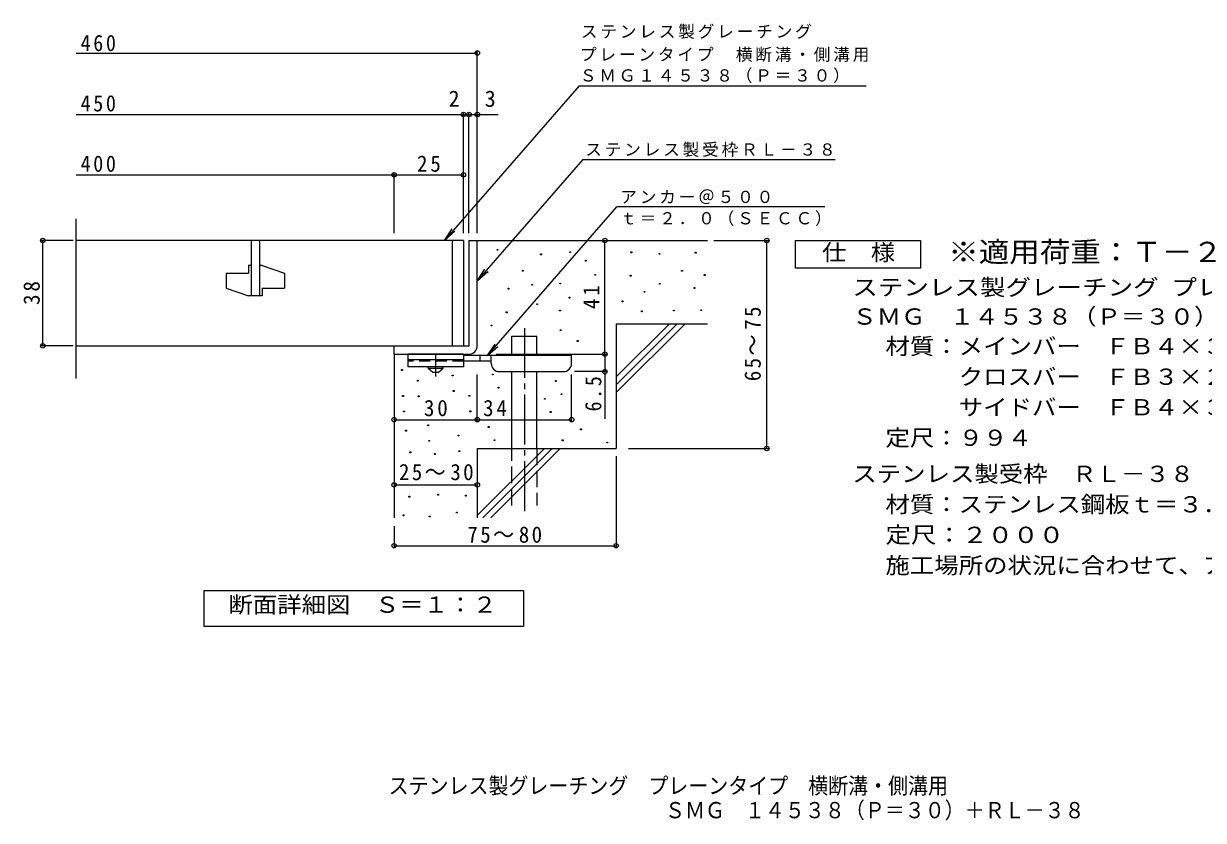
# Model space of a CAD drawing. Units: millimetres, scale not verified. Extents: x -300 to 339, y -274 to 224.
# Drawn here: x -299.8 to 125.4, y -273.7 to 13.6 of the extents above; entities that cross this region are included whole.
import ezdxf
from ezdxf.enums import TextEntityAlignment as Align

# ---------------------------------------------------------------- set-up
doc = ezdxf.new("R2010")
doc.units = ezdxf.units.MM
doc.header["$LTSCALE"] = 2
doc.header["$PDMODE"] = 32
doc.header["$PDSIZE"] = 1.6
for name, pattern in [('CHAIN1', [8, 5, -1, 1, -1]), ('CHAIN2', [12, 9, -1, 1, -1]), ('DASHED2', [3, 2, -1]), ('DASHED3', [4, 3, -1])]:
    doc.linetypes.add(name, pattern=pattern)
for name, color, linetype, lineweight in [('D-0', 7, 'Continuous', 9), ('D-1', 2, 'Continuous', 9), ('D-2', 3, 'Continuous', 9), ('D-4', 7, 'Continuous', 9), ('D-5', 7, 'Continuous', 9), ('D-6', 6, 'Continuous', 9), ('D-9', 4, 'Continuous', 9)]:
    doc.layers.add(name, color=color, linetype=linetype, lineweight=lineweight)
doc.layers.add('F-5_F-5ﾚｲﾔ', color=2, linetype='Continuous')
doc.styles.add('ＭＳ ゴシック', font='')
doc.styles.get('ＭＳ ゴシック').set_extended_font_data('MS Gothic')

msp = doc.modelspace()

# ---------------------------------------------------------------- linework, layer by layer
at = {"layer": 'D-0'}
for points in [[(-129.152, -68.106), (-129.152, -67.806), (-128.852, -67.806), (-128.852, -68.106)], [(-113.486, -69.727), (-113.486, -69.427), (-113.186, -69.427), (-113.186, -69.727)], [(-102.952, -68.916), (-102.952, -68.616), (-102.652, -68.616), (-102.652, -68.916)], [(-97.352, -72.002), (-97.352, -71.702), (-97.052, -71.702), (-97.052, -72.002)], [(-80.923, -69.011), (-80.923, -68.711), (-80.623, -68.711), (-80.623, -69.011)], [(-70.772, -69.552), (-70.772, -69.252), (-70.472, -69.252), (-70.472, -69.552)], [(-57.778, -69.146), (-57.778, -68.846), (-57.478, -68.846), (-57.478, -69.146)], [(-132.757, -76.168), (-132.757, -75.868), (-132.457, -75.868), (-132.457, -76.168)], [(-120.039, -75.628), (-120.039, -75.328), (-119.739, -75.328), (-119.739, -75.628)], [(-62.651, -75.643), (-62.651, -75.343), (-62.351, -75.343), (-62.351, -75.643)], [(-116.668, -80.729), (-116.668, -80.429), (-116.368, -80.429), (-116.368, -80.729)], [(-106.575, -80.244), (-106.575, -79.944), (-106.275, -79.944), (-106.275, -80.244)], [(-93.981, -77.103), (-93.981, -76.803), (-93.681, -76.803), (-93.681, -77.103)], [(-81.194, -77.402), (-81.194, -77.102), (-80.894, -77.102), (-80.894, -77.402)], [(-70.636, -80.38), (-70.636, -80.08), (-70.337, -80.08), (-70.337, -80.38)], [(-54.536, -77.18), (-54.536, -76.88), (-54.236, -76.88), (-54.236, -77.18)], [(-125.172, -82.128), (-125.172, -81.828), (-124.872, -81.828), (-124.872, -82.128)], [(-76.186, -83.222), (-76.186, -82.922), (-75.886, -82.922), (-75.886, -83.222)], [(-58.184, -81.869), (-58.184, -81.569), (-57.884, -81.569), (-57.884, -81.869)], [(-114.896, -87.674), (-114.896, -87.374), (-114.596, -87.374), (-114.596, -87.674)], [(-103.204, -85.345), (-103.204, -85.045), (-102.904, -85.045), (-102.904, -85.345)], [(-84.137, -86.651), (-84.137, -86.351), (-83.837, -86.351), (-83.837, -86.651)], [(-125.859, -90.652), (-125.859, -90.352), (-125.559, -90.352), (-125.559, -90.652)], [(-106.639, -89.975), (-106.639, -89.675), (-106.339, -89.675), (-106.339, -89.975)], [(-77.133, -90.26), (-77.133, -89.96), (-76.833, -89.96), (-76.833, -90.26)], [(-65.629, -89.99), (-65.629, -89.69), (-65.329, -89.69), (-65.329, -89.99)], [(-55.748, -89.854), (-55.748, -89.554), (-55.448, -89.554), (-55.448, -89.854)], [(-131.313, -95.387), (-131.313, -95.087), (-131.013, -95.087), (-131.013, -95.387)], [(-106.422, -97.056), (-106.422, -96.756), (-106.122, -96.756), (-106.122, -97.056)], [(-100.3, -100.978), (-100.3, -100.678), (-100, -100.678), (-100, -100.978)], [(-163.566, -111.443), (-163.566, -111.143), (-163.266, -111.143), (-163.266, -111.443)], [(-145.296, -113.414), (-145.296, -113.113), (-144.996, -113.113), (-144.996, -113.414)], [(-130.875, -113.019), (-130.875, -112.719), (-130.575, -112.719), (-130.575, -113.019)], [(-157.894, -115.297), (-157.894, -114.997), (-157.594, -114.997), (-157.594, -115.297)], [(-144.98, -119.02), (-144.98, -118.72), (-144.68, -118.72), (-144.68, -119.02)], [(-128.818, -117.766), (-128.818, -117.466), (-128.518, -117.466), (-128.518, -117.766)], [(-108.137, -115.374), (-108.137, -115.074), (-107.837, -115.074), (-107.837, -115.374)], [(-163.192, -120.772), (-163.192, -120.472), (-162.892, -120.472), (-162.892, -120.772)], [(-157.579, -120.904), (-157.579, -120.604), (-157.279, -120.604), (-157.279, -120.904)], [(-139.291, -120.713), (-139.291, -120.413), (-138.991, -120.413), (-138.991, -120.713)], [(-112.081, -121.791), (-112.081, -121.491), (-111.781, -121.491), (-111.781, -121.791)], [(-106.079, -120.121), (-106.079, -119.821), (-105.779, -119.821), (-105.779, -120.121)], [(-162.877, -126.379), (-162.877, -126.079), (-162.577, -126.079), (-162.577, -126.379)], [(-138.976, -126.32), (-138.976, -126.02), (-138.676, -126.02), (-138.676, -126.32)], [(-110.023, -126.538), (-110.023, -126.238), (-109.723, -126.238), (-109.723, -126.538)], [(-154.126, -131.369), (-154.126, -131.069), (-153.826, -131.069), (-153.826, -131.369)], [(-132.332, -131.976), (-132.332, -131.676), (-132.032, -131.676), (-132.032, -131.976)], [(-162.116, -133.269), (-162.116, -132.969), (-161.816, -132.969), (-161.816, -133.269)], [(-143.237, -135.05), (-143.237, -134.75), (-142.937, -134.75), (-142.937, -135.05)], [(-99.08, -132.831), (-99.08, -132.531), (-98.78, -132.531), (-98.78, -132.831)], [(-153.811, -136.976), (-153.811, -136.676), (-153.511, -136.676), (-153.511, -136.976)], [(-130.275, -136.722), (-130.275, -136.422), (-129.975, -136.422), (-129.975, -136.722)], [(-105.703, -136.797), (-105.703, -136.497), (-105.403, -136.497), (-105.403, -136.797)], [(-89.622, -137.589), (-89.622, -137.289), (-89.322, -137.289), (-89.322, -137.589)], [(-160.585, -141.114), (-160.585, -140.814), (-160.285, -140.814), (-160.285, -141.114)], [(-151.753, -141.723), (-151.753, -141.423), (-151.453, -141.423), (-151.453, -141.723)], [(-142.922, -140.657), (-142.922, -140.357), (-142.622, -140.357), (-142.622, -140.657)], [(-160.908, -157.108), (-160.908, -156.808), (-160.608, -156.808), (-160.608, -157.108)], [(-150.554, -156.347), (-150.554, -156.047), (-150.254, -156.047), (-150.254, -156.347)], [(-140.58, -156.728), (-140.58, -156.427), (-140.28, -156.427), (-140.28, -156.728)], [(-163.04, -163.808), (-163.04, -163.508), (-162.74, -163.508), (-162.74, -163.808)], [(-153.599, -164.265), (-153.599, -163.965), (-153.299, -163.965), (-153.299, -164.265)], [(-143.817, -162.818), (-143.817, -162.517), (-143.517, -162.517), (-143.517, -162.818)]]:
    msp.add_lwpolyline(points, close=True, dxfattribs=at)
at = {"layer": 'D-1'}
for p, q in [((-139.292, -64.573), (-139.292, -102.574)), ((-139.292, -64.573), (-136.292, -64.573)), ((-136.292, -102.574), (-136.292, -64.573)), ((-166.292, -102.574), (-139.292, -102.574)), ((-166.292, -105.574), (-166.292, -102.574)), ((-166.292, -105.574), (-139.292, -105.574))]:
    msp.add_line(p, q, dxfattribs=at)
msp.add_arc((-139.292, -102.574), 3, 270, 0, dxfattribs=at)
at = {"layer": 'D-2'}
for p, q in [((-280.826, -114.334), (-280.826, -56.834)), ((-141.292, -64.573), (-280.826, -64.573)), ((-217.792, -64.573), (-217.792, -84.573)), ((-214.792, -64.573), (-214.792, -84.573)), ((-145.292, -64.573), (-145.292, -102.573)), ((-141.292, -64.573), (-141.292, -102.573)), ((-226.792, -76.324), (-226.792, -81.823)), ((-226.792, -76.324), (-218.792, -76.324)), ((-218.792, -73.574), (-218.792, -76.324)), ((-217.792, -73.574), (-218.792, -73.574)), ((-213.792, -73.574), (-214.792, -73.574)), ((-213.792, -73.574), (-205.792, -76.324)), ((-205.792, -76.324), (-205.792, -81.823)), ((-226.792, -81.823), (-218.792, -84.573)), ((-213.792, -84.573), (-218.792, -84.573)), ((-213.792, -81.823), (-213.792, -84.573)), ((-213.792, -81.823), (-205.792, -81.823)), ((-280.826, -102.573), (-141.292, -102.573))]:
    msp.add_line(p, q, dxfattribs=at)
at = {"layer": 'D-4'}
for p, q in [((-280.826, 3), (-136.292, 3)), ((-136.292, -61.982), (-136.292, 3.6)), ((-280.826, -19.139), (-141.292, -19.139)), ((-141.292, -61.982), (-141.292, -18.539)), ((-141.292, -19.139), (-140.292, -19.139)), ((-140.292, -19.139), (-128.76, -19.139)), ((-139.292, -61.982), (-139.292, -18.539)), ((-280.826, -40.889), (-166.292, -40.889)), ((-166.292, -61.982), (-166.292, -40.289)), ((-166.292, -40.889), (-141.292, -40.889)), ((-281.896, -64.573), (-293.506, -64.573)), ((-292.906, -102.573), (-292.906, -64.573)), ((-90.299, -105.573), (-90.299, -64.573)), ((-51.086, -64.573), (-31.355, -64.573)), ((-31.955, -139.573), (-31.955, -64.573)), ((-281.896, -102.573), (-293.506, -102.573)), ((-129.49, -105.573), (-89.699, -105.573)), ((-90.299, -105.573), (-90.299, -128.923)), ((-136.29, -129.794), (-136.29, -112.873)), ((-102.29, -129.794), (-102.29, -112.873)), ((-89.699, -111.873), (-101.29, -111.873)), ((-81.845, -139.573), (-31.355, -139.573)), ((-86.292, -142.328), (-86.292, -175.23)), ((-166.292, -152.697), (-136.292, -152.697)), ((-166.292, -167.613), (-166.292, -175.23)), ((-166.292, -174.63), (-86.292, -174.63))]:
    msp.add_line(p, q, dxfattribs=at)
msp.add_lwpolyline([(-166.29, -129.194), (-136.29, -129.194), (-102.29, -129.194)], dxfattribs=at)
for p in [(-136.292, 3), (-141.292, -19.139), (-139.292, -19.139), (-136.292, -19.139), (-166.292, -40.889), (-141.292, -40.889), (-292.906, -64.573), (-90.299, -64.573), (-31.955, -64.573), (-292.906, -102.573), (-90.299, -105.573), (-90.299, -111.873), (-166.29, -129.194), (-136.29, -129.194), (-102.29, -129.194), (-31.955, -139.573), (-166.292, -152.697), (-136.292, -152.697), (-166.292, -174.63), (-86.292, -174.63)]:
    msp.add_point(p, dxfattribs=at)
at = {"layer": 'D-5'}
for p, q in [((-99.639, -8.85), (3.889, -8.85)), ((-98.274, -35.419), (-7.355, -35.419)), ((-132.668, -106.073), (-85.963, -52.412)), ((-11.033, -52.412), (-85.963, -52.412)), ((-148.139, -64.573), (-145.377, -60.406)), ((-136.292, -79.099), (-132.545, -75.788)), ((-132.668, -106.073), (-129.906, -101.906)), ((-132.668, -106.073), (-128.922, -102.762))]:
    msp.add_line(p, q, dxfattribs=at)
for points in [[(-99.639, -8.85), (-148.139, -64.573), (-144.392, -61.263)], [(-98.274, -35.419), (-136.292, -79.099), (-133.53, -74.932)]]:
    msp.add_lwpolyline(points, dxfattribs=at)
for points in [[(-21.579, -74.573), (-21.579, -64.573), (23.421, -64.573), (23.421, -74.573)], [(-234.691, -203.762), (-234.691, -190.762), (-119.691, -190.762), (-119.691, -203.762)]]:
    msp.add_lwpolyline(points, close=True, dxfattribs=at)
at = {"layer": 'D-6'}
for p, q in [((-136.292, -64.573), (-53.292, -64.573)), ((-86.292, -113.775), (-67.09, -94.573)), ((-86.292, -94.573), (-53.292, -94.573)), ((-86.292, -116.604), (-64.262, -94.573)), ((-86.292, -94.573), (-86.292, -139.573)), ((-86.292, -119.432), (-61.434, -94.573)), ((-123.834, -99.073), (-114.833, -99.073)), ((-123.834, -106.073), (-123.834, -99.073)), ((-114.833, -106.073), (-114.833, -99.073)), ((-166.292, -105.574), (-166.292, -164.573)), ((-123.834, -139.573), (-123.834, -111.873)), ((-114.833, -139.573), (-114.833, -111.873)), ((-136.292, -139.573), (-136.292, -164.573)), ((-136.292, -139.573), (-86.292, -139.573)), ((-136.292, -163.775), (-112.09, -139.573)), ((-134.262, -164.573), (-109.262, -139.573)), ((-131.434, -164.573), (-106.434, -139.573))]:
    msp.add_line(p, q, dxfattribs=at)
at = {"layer": 'D-6', "linetype": 'CHAIN2'}
msp.add_line((-119.334, -96.144), (-119.334, -162.24), dxfattribs=at)
at = {"layer": 'D-6', "linetype": 'DASHED3'}
for p, q in [((-123.834, -160.074), (-123.834, -139.573)), ((-114.833, -139.573), (-114.833, -160.074))]:
    msp.add_line(p, q, dxfattribs=at)
at = {"layer": 'D-9', "color": 3}
for p, q in [((-161.29, -105.574), (-161.29, -110.074)), ((-141.29, -105.574), (-161.29, -105.574)), ((-141.29, -105.574), (-141.29, -110.074)), ((-141.29, -107.574), (-161.29, -107.574)), ((-141.29, -110.074), (-161.29, -110.074))]:
    msp.add_line(p, q, dxfattribs=at)
at = {"layer": 'D-9', "linetype": 'CHAIN1'}
msp.add_line((-151.29, -113.621), (-151.29, -105.574), dxfattribs=at)
at = {"layer": 'D-9'}
for p, q in [((-102.29, -106.073), (-141.29, -106.073)), ((-135.29, -108.073), (-135.29, -106.073)), ((-131.29, -108.873), (-131.29, -106.073)), ((-102.29, -108.873), (-102.29, -106.073)), ((-131.285, -108.073), (-141.29, -108.073)), ((-128.29, -111.873), (-105.29, -111.873))]:
    msp.add_line(p, q, dxfattribs=at)
at = {"layer": 'D-9', "color": 3, "linetype": 'DASHED2'}
msp.add_line((-141.29, -108.074), (-161.29, -108.074), dxfattribs=at)
at = {"layer": 'D-9', "color": 2}
for p, q in [((-154.04, -110.573), (-154.04, -110.074)), ((-148.54, -110.573), (-148.54, -110.074)), ((-154.04, -110.573), (-152.29, -112.073)), ((-154.04, -110.573), (-148.54, -110.573)), ((-152.29, -112.073), (-150.29, -112.073)), ((-150.29, -112.073), (-148.54, -110.573))]:
    msp.add_line(p, q, dxfattribs=at)
at = {"layer": 'D-9'}
for centre, start, end in [((-128.29, -108.873), 180, 270), ((-105.29, -108.873), 270, 0)]:
    msp.add_arc(centre, 3, start, end, dxfattribs=at)

# ---------------------------------------------------------------- texts
at = {"layer": 'D-4', "color": 2, "style": 'ＭＳ ゴシック'}
for s, p in [('2', (-146.66, -18.139)), ('3', (-133.632, -18.139))]:
    msp.add_text(s, height=5.865, dxfattribs=at).set_placement(p, align=Align.BOTTOM_LEFT)
at = {"layer": 'D-4', "color": 2, "char_height": 5.865, "attachment_point": 7, "style": 'ＭＳ ゴシック'}
for s, insert in [('\\T1.27;\\W0.9;460', (-279.244, 3.611)), ('\\T1.27;\\W0.9;450', (-279.244, -18.139)), ('\\T1.27;\\W0.9;400', (-279.244, -39.889)), ('\\T1.27;\\W0.95;25', (-158.042, -39.889)), ('\\T1.27;\\W0.95;30', (-155.54, -127.994)), ('\\T1.27;\\W0.95;34', (-134.217, -127.994)), ('\\T1.22;\\W0.95;25～30', (-164.542, -151.084)), ('\\T1.22;\\W0.95;75～80', (-139.866, -173.63))]:
    msp.add_mtext(s, dxfattribs=dict(at, insert=insert))
at = {"layer": 'D-4', "color": 2, "char_height": 5.865, "attachment_point": 7, "rotation": 90, "style": 'ＭＳ ゴシック'}
for s, insert in [('\\T1.27;\\W0.95;38', (-293.906, -87.823)), ('\\T1.27;\\W0.95;41', (-92.299, -89.323)), ('\\T1.22;\\W0.95;65～75', (-34.061, -115.323)), ('\\T1.27;\\W0.9;6.5', (-91.499, -126.212))]:
    msp.add_mtext(s, dxfattribs=dict(at, insert=insert))
at = {"layer": 'D-5', "color": 2, "style": 'ＭＳ ゴシック'}
for s, width, p in [('仕\u3000様', 1.1, (-12.079, -73.573)), ('ステンレス製グレーチング プレーンタイプ 横断溝・側溝用', 1.15, (-1.161, -86.157)), ('ＳＭＧ\u3000１４５３８（Ｐ＝３０）', 1.1, (-1.161, -96.684)), ('材質：メインバー\u3000ＦＢ４×３８（ＳＵＳ３０４）', 1.1, (10.782, -107.397)), ('\u3000\u3000\u3000クロスバー\u3000ＦＢ３×２０（ＳＵＳ３０４）', 1.1, (10.782, -118.397)), ('\u3000\u3000\u3000サイドバー\u3000ＦＢ４×３８（ＳＵＳ３０４）', 1.1, (10.782, -129.397)), ('定尺：９９４', 1.1, (10.782, -140.397)), ('ステンレス製受枠\u3000ＲＬ－３８', 1.1, (-1.161, -153.397)), ('材質：ステンレス鋼板ｔ＝３．０（ＳＵＳ３０４）', 1.1, (10.782, -164.397)), ('定尺：２０００', 1.15, (10.782, -175.396)), ('施工場所の状況に合わせて、アンカーをプライヤー等で折り曲げてご使用ください。', 1.1, (10.782, -186.397)), ('断面詳細図\u3000Ｓ＝１：２', 1.1, (-226.006, -200.568))]:
    msp.add_text(s, height=5.865, dxfattribs=dict(at, width=width)).set_placement(p, align=Align.BOTTOM_LEFT)
at = {"layer": 'D-5', "color": 3, "style": 'ＭＳ ゴシック', "width": 1.1}
msp.add_text('※適用荷重：Ｔ－２', height=7.331, dxfattribs=at).set_placement((33.421, -74.573), align=Align.BOTTOM_LEFT)
at = {"layer": 'D-5', "char_height": 4.399, "attachment_point": 7, "style": 'ＭＳ ゴシック'}
for s, insert in [('\\T1.17;ステンレス製グレーチング', (-98.977, 8.084)), ('\\T1.17;プレーンタイプ\u3000横断溝・側溝用', (-99.287, -0.248)), ('\\T1.17;ＳＭＧ１４５３８（Ｐ＝３０）', (-99.331, -7.846)), ('\\T1.17;ステンレス製受枠ＲＬ－３８', (-97.397, -34.467)), ('\\T1.17;アンカー＠５００', (-84.777, -51.48)), ('\\T1.17;ｔ＝２．０（ＳＥＣＣ）', (-84.777, -59.344))]:
    msp.add_mtext(s, dxfattribs=dict(at, insert=insert))
at = {"layer": 'F-5_F-5ﾚｲﾔ', "style": 'ＭＳ ゴシック', "width": 0.9}
for s, p in [('ステンレス製グレーチング\u3000プレーンタイプ\u3000横断溝・側溝用', (-168.253, -265.849)), ('ＳＭＧ\u3000１４５３８（Ｐ＝３０）＋ＲＬ－３８', (-68.645, -274.649))]:
    msp.add_text(s, height=5.865, dxfattribs=at).set_placement(p, align=Align.BOTTOM_LEFT)

doc.saveas('drawing.dxf')
